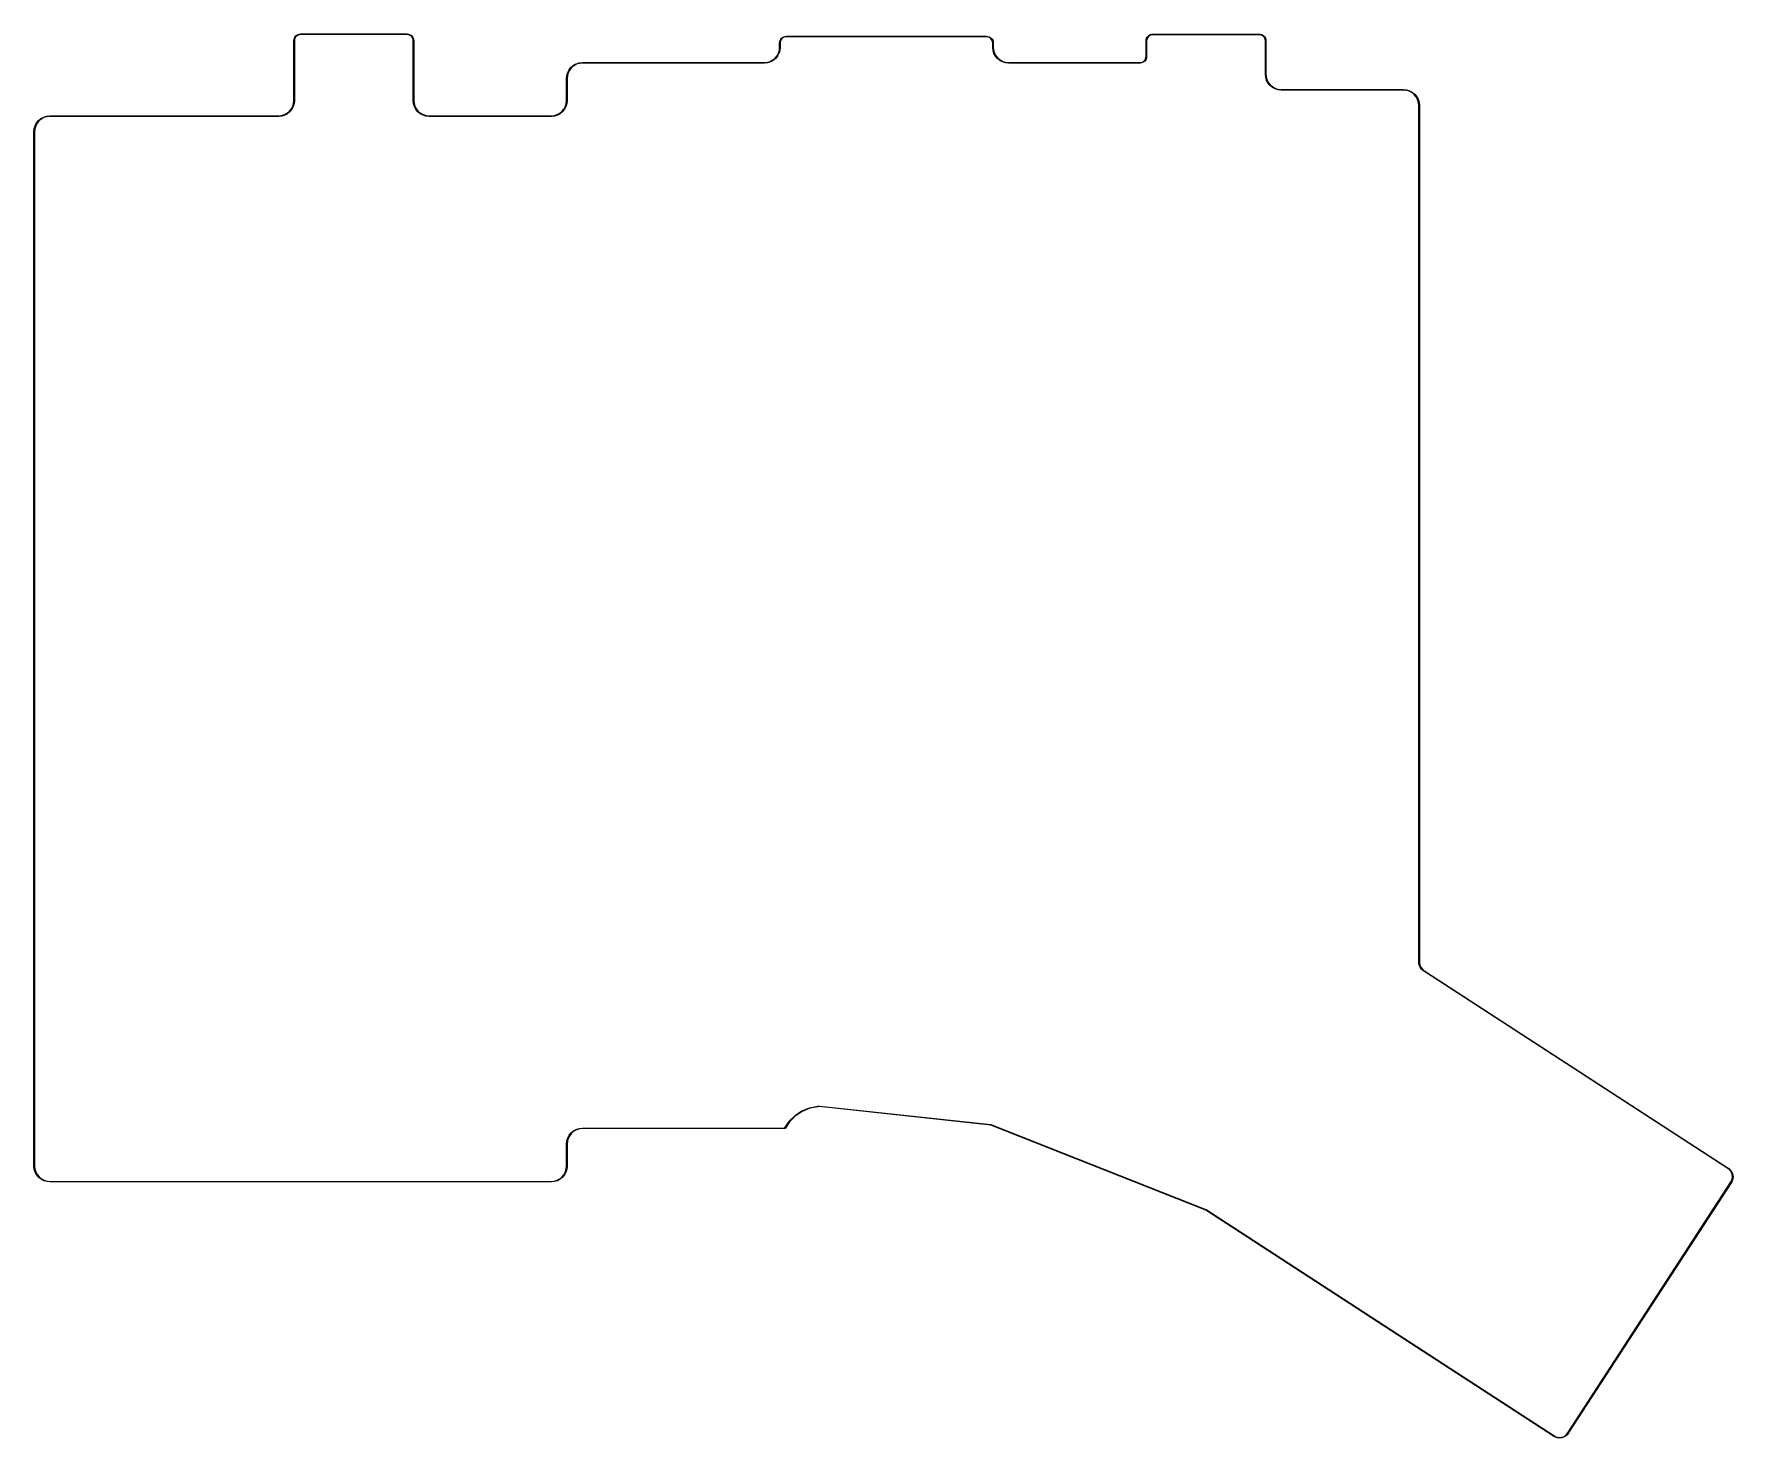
# Model space of a CAD drawing. Extents: x 59 to 211, y -184 to -59.
import ezdxf

# ---------------------------------------------------------------- set-up
doc = ezdxf.new("R2010")
doc.units = 0
doc.layers.add('BLACK', color=7, linetype='CONTINUOUS')

msp = doc.modelspace()

# ---------------------------------------------------------------- linework, layer by layer
at = {"layer": 'BLACK', "linetype": 'CONTINUOUS'}
for p, q in [((82.6005, -59.3051), (82.6327, -59.1983)), ((82.6327, -59.1983), (82.6328, -59.198)), ((82.6328, -59.198), (82.6337, -59.1959)), ((82.6337, -59.1959), (82.6345, -59.1938)), ((82.6345, -59.1938), (82.6869, -59.0953)), ((82.6798, -59.2151), (82.649, -59.3172)), ((82.7299, -59.1209), (82.6798, -59.2151)), ((82.6869, -59.0953), (82.6871, -59.095)), ((82.6871, -59.095), (82.6884, -59.0931)), ((82.6884, -59.0931), (82.6896, -59.0912)), ((82.6896, -59.0912), (82.7601, -59.0048)), ((82.7973, -59.0383), (82.7299, -59.1209)), ((82.7601, -59.0048), (82.7603, -59.0045)), ((82.7601, -59.0048), (82.7601, -59.0048)), ((82.7601, -59.0048), (82.7601, -59.0048)), ((82.7603, -59.0045), (82.7619, -59.003)), ((82.7619, -59.003), (82.7635, -59.0013)), ((82.7635, -59.0013), (82.8495, -58.9302)), ((82.8795, -58.9703), (82.7973, -59.0383)), ((82.8495, -58.9302), (82.8498, -58.93)), ((82.8495, -58.9302), (82.8495, -58.9302)), ((82.8495, -58.9302), (82.8495, -58.9302)), ((82.8498, -58.93), (82.8517, -58.9288)), ((82.8517, -58.9288), (82.8535, -58.9275)), ((82.8535, -58.9275), (82.9516, -58.8745)), ((82.9733, -58.9196), (82.8795, -58.9703)), ((82.9516, -58.8745), (82.952, -58.8743)), ((82.9516, -58.8745), (82.9516, -58.8745)), ((82.9516, -58.8745), (82.9516, -58.8745)), ((82.952, -58.8743), (82.9541, -58.8734)), ((82.9541, -58.8734), (82.9561, -58.8726)), ((82.9561, -58.8726), (83.0627, -58.8396)), ((83.0751, -58.8881), (82.9733, -58.9196)), ((83.0627, -58.8396), (83.063, -58.8395)), ((83.063, -58.8395), (83.0653, -58.8391)), ((83.0653, -58.8391), (83.0675, -58.8386)), ((83.0675, -58.8386), (83.1784, -58.827)), ((83.1824, -58.8768), (83.0751, -58.8881)), ((83.1784, -58.827), (83.1787, -58.8269)), ((83.1787, -58.8269), (83.1798, -58.8269)), ((83.1798, -58.8269), (83.1809, -58.8268)), ((83.1809, -58.8268), (83.1837, -58.8268)), ((83.1851, -58.8768), (83.1824, -58.8768)), ((83.1837, -58.8268), (83.1838, -58.8268)), ((83.1838, -58.8268), (92.7112, -58.8268)), ((92.7088, -58.8768), (83.1851, -58.8768)), ((92.8161, -58.8873), (92.7088, -58.8768)), ((92.7112, -58.8268), (92.7124, -58.8269)), ((92.7124, -58.8269), (92.7124, -58.8269)), ((92.7124, -58.8269), (92.8234, -58.8378)), ((92.9182, -58.9181), (92.8161, -58.8873)), ((92.8234, -58.8378), (92.8238, -58.8378)), ((92.8238, -58.8378), (92.826, -58.8383)), ((92.826, -58.8383), (92.8282, -58.8388)), ((92.8282, -58.8388), (92.935, -58.871)), ((93.0124, -58.9682), (92.9182, -58.9181)), ((92.935, -58.871), (92.9353, -58.8711)), ((92.9353, -58.8711), (92.9374, -58.872)), ((92.9374, -58.872), (92.9395, -58.8728)), ((92.9395, -58.8728), (93.038, -58.9252)), ((93.095, -59.0356), (93.0124, -58.9682)), ((93.038, -58.9252), (93.0383, -58.9254)), ((93.0383, -58.9254), (93.0402, -58.9267)), ((93.0402, -58.9267), (93.0421, -58.9279)), ((93.0421, -58.9279), (93.1285, -58.9984)), ((93.163, -59.1178), (93.095, -59.0356)), ((93.1285, -58.9984), (93.1285, -58.9984)), ((93.1285, -58.9984), (93.1285, -58.9984)), ((93.1285, -58.9984), (93.1288, -58.9986)), ((93.1288, -58.9986), (93.1303, -59.0002)), ((93.1303, -59.0002), (93.132, -59.0018)), ((93.132, -59.0018), (93.2031, -59.0878)), ((93.2137, -59.2116), (93.163, -59.1178)), ((93.2031, -59.0878), (93.2031, -59.0878)), ((93.2031, -59.0878), (93.2031, -59.0878)), ((93.2031, -59.0878), (93.2033, -59.0881)), ((93.2033, -59.0881), (93.2045, -59.09)), ((93.2045, -59.09), (93.2058, -59.0918)), ((93.2058, -59.0918), (93.2588, -59.1899)), ((93.2452, -59.3134), (93.2137, -59.2116)), ((93.2588, -59.1899), (93.2588, -59.1899)), ((93.2588, -59.1899), (93.2588, -59.1899)), ((93.2588, -59.1899), (93.259, -59.1903)), ((93.259, -59.1903), (93.2599, -59.1924)), ((93.2599, -59.1924), (93.2607, -59.1944)), ((93.2607, -59.1944), (93.2937, -59.301)), ((126.124, -59.2944), (126.194, -59.208)), ((126.231, -59.2415), (126.164, -59.3241)), ((126.194, -59.2077), (126.196, -59.2062)), ((126.194, -59.208), (126.194, -59.2077)), ((126.194, -59.208), (126.194, -59.208)), ((126.194, -59.208), (126.194, -59.208)), ((126.196, -59.2062), (126.198, -59.2045)), ((126.198, -59.2045), (126.283, -59.1334)), ((126.313, -59.1735), (126.231, -59.2415)), ((126.283, -59.1334), (126.284, -59.1332)), ((126.283, -59.1334), (126.283, -59.1334)), ((126.283, -59.1334), (126.283, -59.1334)), ((126.284, -59.1332), (126.286, -59.132)), ((126.286, -59.132), (126.288, -59.1307)), ((126.288, -59.1307), (126.386, -59.0777)), ((126.407, -59.1228), (126.313, -59.1735)), ((126.386, -59.0775), (126.388, -59.0766)), ((126.386, -59.0777), (126.386, -59.0775)), ((126.386, -59.0777), (126.386, -59.0777)), ((126.386, -59.0777), (126.386, -59.0777)), ((126.388, -59.0766), (126.39, -59.0758)), ((126.39, -59.0758), (126.497, -59.0428)), ((126.509, -59.0913), (126.407, -59.1228)), ((126.497, -59.0427), (126.499, -59.0423)), ((126.497, -59.0428), (126.497, -59.0427)), ((126.499, -59.0423), (126.501, -59.0418)), ((126.501, -59.0418), (126.612, -59.0302)), ((126.616, -59.08), (126.509, -59.0913)), ((126.612, -59.0302), (126.613, -59.0301)), ((126.613, -59.0301), (126.614, -59.0301)), ((126.614, -59.0301), (126.615, -59.03)), ((126.615, -59.03), (126.618, -59.03)), ((126.619, -59.08), (126.616, -59.08)), ((126.618, -59.03), (126.618, -59.03)), ((126.618, -59.03), (144.527, -59.03)), ((144.525, -59.08), (126.619, -59.08)), ((144.632, -59.0905), (144.525, -59.08)), ((144.527, -59.03), (144.528, -59.0301)), ((144.528, -59.0301), (144.528, -59.0301)), ((144.528, -59.0301), (144.639, -59.041)), ((144.734, -59.1213), (144.632, -59.0905)), ((144.639, -59.041), (144.64, -59.041)), ((144.64, -59.041), (144.642, -59.0415)), ((144.642, -59.0415), (144.644, -59.042)), ((144.644, -59.042), (144.751, -59.0742)), ((144.828, -59.1714), (144.734, -59.1213)), ((144.751, -59.0742), (144.751, -59.0743)), ((144.751, -59.0743), (144.753, -59.0752)), ((144.753, -59.0752), (144.756, -59.076)), ((144.756, -59.076), (144.854, -59.1284)), ((144.911, -59.2388), (144.828, -59.1714)), ((144.854, -59.1284), (144.854, -59.1286)), ((144.854, -59.1286), (144.856, -59.1299)), ((144.856, -59.1299), (144.858, -59.1311)), ((144.858, -59.1311), (144.944, -59.2016)), ((144.979, -59.321), (144.911, -59.2388)), ((144.944, -59.2016), (144.944, -59.2016)), ((144.944, -59.2016), (144.945, -59.2016)), ((144.945, -59.2016), (144.945, -59.2018)), ((144.945, -59.2018), (144.946, -59.2034)), ((144.946, -59.2034), (144.948, -59.205)), ((144.948, -59.205), (145.019, -59.291)), ((158.8, -59.3178), (158.833, -59.211)), ((158.833, -59.2107), (158.834, -59.2085)), ((158.833, -59.211), (158.833, -59.2107)), ((158.834, -59.2085), (158.835, -59.2065)), ((158.835, -59.2065), (158.887, -59.108)), ((158.88, -59.2278), (158.849, -59.3299)), ((158.93, -59.1336), (158.88, -59.2278)), ((158.887, -59.1077), (158.888, -59.1058)), ((158.887, -59.108), (158.887, -59.1077)), ((158.888, -59.1058), (158.89, -59.1039)), ((158.89, -59.1039), (158.96, -59.0175)), ((158.997, -59.051), (158.93, -59.1336)), ((158.96, -59.0172), (158.962, -59.0157)), ((158.96, -59.0175), (158.96, -59.0172)), ((158.96, -59.0175), (158.96, -59.0175)), ((158.96, -59.0175), (158.96, -59.0175)), ((158.962, -59.0157), (158.964, -59.014)), ((158.964, -59.014), (159.049, -58.9429)), ((159.079, -58.983), (158.997, -59.051)), ((159.049, -58.9429), (159.05, -58.9427)), ((159.049, -58.9429), (159.049, -58.9429)), ((159.049, -58.9429), (159.049, -58.9429)), ((159.05, -58.9427), (159.052, -58.9415)), ((159.052, -58.9415), (159.054, -58.9402)), ((159.054, -58.9402), (159.152, -58.8872)), ((159.173, -58.9323), (159.079, -58.983)), ((159.152, -58.887), (159.154, -58.8861)), ((159.152, -58.8872), (159.152, -58.887)), ((159.152, -58.8872), (159.152, -58.8872)), ((159.152, -58.8872), (159.152, -58.8872)), ((159.154, -58.8861), (159.156, -58.8853)), ((159.156, -58.8853), (159.263, -58.8523)), ((159.275, -58.9008), (159.173, -58.9323)), ((159.263, -58.8522), (159.265, -58.8518)), ((159.263, -58.8523), (159.263, -58.8522)), ((159.265, -58.8518), (159.267, -58.8513)), ((159.267, -58.8513), (159.378, -58.8397)), ((159.382, -58.8895), (159.275, -58.9008)), ((159.378, -58.8397), (159.379, -58.8396)), ((159.379, -58.8396), (159.38, -58.8396)), ((159.38, -58.8396), (159.381, -58.8395)), ((159.381, -58.8395), (159.384, -58.8395)), ((159.385, -58.8895), (159.382, -58.8895)), ((159.384, -58.8395), (159.384, -58.8395)), ((159.384, -58.8395), (168.911, -58.8395)), ((168.909, -58.8895), (159.385, -58.8895)), ((169.016, -58.9), (168.909, -58.8895)), ((168.911, -58.8395), (168.912, -58.8396)), ((168.912, -58.8396), (168.912, -58.8396)), ((168.912, -58.8396), (169.023, -58.8505)), ((169.118, -58.9308), (169.016, -58.9)), ((169.023, -58.8505), (169.024, -58.8505)), ((169.024, -58.8505), (169.026, -58.851)), ((169.026, -58.851), (169.028, -58.8515)), ((169.028, -58.8515), (169.135, -58.8837)), ((169.212, -58.9809), (169.118, -58.9308)), ((169.135, -58.8837), (169.135, -58.8838)), ((169.135, -58.8838), (169.137, -58.8847)), ((169.137, -58.8847), (169.14, -58.8855)), ((169.14, -58.8855), (169.238, -58.9379)), ((169.295, -59.0483), (169.212, -58.9809)), ((169.238, -58.9379), (169.238, -58.9381)), ((169.238, -58.9381), (169.24, -58.9394)), ((169.24, -58.9394), (169.242, -58.9406)), ((169.242, -58.9406), (169.328, -59.0111)), ((169.363, -59.1305), (169.295, -59.0483)), ((169.328, -59.0111), (169.328, -59.0111)), ((169.328, -59.0111), (169.329, -59.0111)), ((169.329, -59.0111), (169.329, -59.0113)), ((169.329, -59.0113), (169.33, -59.0129)), ((169.33, -59.0129), (169.332, -59.0145)), ((169.332, -59.0145), (169.403, -59.1005)), ((169.414, -59.2243), (169.363, -59.1305)), ((169.403, -59.1005), (169.403, -59.1005)), ((169.403, -59.1005), (169.403, -59.1005)), ((169.403, -59.1005), (169.403, -59.1008)), ((169.403, -59.1008), (169.405, -59.1027)), ((169.405, -59.1027), (169.406, -59.1045)), ((169.406, -59.1045), (169.459, -59.2026)), ((169.445, -59.3261), (169.414, -59.2243)), ((169.459, -59.2026), (169.459, -59.2026)), ((169.459, -59.2026), (169.459, -59.2026)), ((169.459, -59.2026), (169.459, -59.203)), ((169.459, -59.203), (169.46, -59.2051)), ((169.46, -59.2051), (169.461, -59.2071)), ((169.461, -59.2071), (169.494, -59.3137)), ((82.5885, -59.4221), (82.5886, -59.4209)), ((82.5885, -64.7688), (82.5885, -59.4221)), ((82.5886, -59.4209), (82.5995, -59.3099)), ((82.5886, -59.4209), (82.5886, -59.4209)), ((82.5995, -59.3095), (82.6, -59.3073)), ((82.5995, -59.3099), (82.5995, -59.3095)), ((82.6, -59.3073), (82.6005, -59.3051)), ((82.649, -59.3172), (82.6385, -59.4245)), ((82.6385, -59.4245), (82.6385, -64.7712)), ((93.2565, -59.4207), (93.2452, -59.3134)), ((93.2565, -59.4234), (93.2565, -59.4207)), ((93.2565, -64.7712), (93.2565, -59.4234)), ((93.2565, -59.4234), (93.2565, -59.4234)), ((93.2937, -59.301), (93.2938, -59.3013)), ((93.2938, -59.3013), (93.2942, -59.3036)), ((93.2942, -59.3036), (93.2947, -59.3058)), ((93.2947, -59.3058), (93.3063, -59.4167)), ((93.3063, -59.4167), (93.3064, -59.417)), ((93.3064, -59.417), (93.3064, -59.4181)), ((93.3064, -59.4181), (93.3065, -59.4192)), ((93.3065, -59.4192), (93.3065, -59.422)), ((93.3065, -59.422), (93.3065, -59.4221)), ((93.3065, -59.4221), (93.3065, -64.7699)), ((125.624, -60.9742), (125.793, -60.7667)), ((125.793, -60.7667), (125.919, -60.5303)), ((125.964, -60.5516), (125.836, -60.7923)), ((125.919, -60.5303), (125.996, -60.274)), ((125.965, -60.5495), (125.964, -60.5516)), ((125.966, -60.5474), (125.965, -60.5495)), ((126.045, -60.2861), (125.966, -60.5471)), ((125.966, -60.5471), (125.966, -60.5474)), ((125.996, -60.274), (126.022, -60.0063)), ((126.022, -60.0063), (126.023, -59.6253)), ((126.023, -59.6241), (126.034, -59.5131)), ((126.023, -59.6253), (126.023, -59.6241)), ((126.023, -59.6241), (126.023, -59.6241)), ((126.034, -59.5083), (126.067, -59.4015)), ((126.034, -59.5105), (126.034, -59.5083)), ((126.034, -59.5127), (126.034, -59.5105)), ((126.034, -59.5131), (126.034, -59.5127)), ((126.046, -60.2816), (126.045, -60.2839)), ((126.045, -60.2839), (126.045, -60.2861)), ((126.072, -60.0099), (126.046, -60.2813)), ((126.046, -60.2813), (126.046, -60.2816)), ((126.067, -59.4012), (126.068, -59.399)), ((126.067, -59.4015), (126.067, -59.4012)), ((126.068, -59.399), (126.069, -59.397)), ((126.069, -59.397), (126.121, -59.2985)), ((126.083, -59.5204), (126.072, -59.6277)), ((126.072, -59.6277), (126.072, -60.0087)), ((126.072, -60.0087), (126.072, -60.0099)), ((126.072, -60.0099), (126.072, -60.0099)), ((126.114, -59.4183), (126.083, -59.5204)), ((126.164, -59.3241), (126.114, -59.4183)), ((126.121, -59.2982), (126.122, -59.2963)), ((126.121, -59.2985), (126.121, -59.2982)), ((126.122, -59.2963), (126.124, -59.2944)), ((145.03, -59.4148), (144.979, -59.321)), ((145.019, -59.291), (145.019, -59.291)), ((145.019, -59.291), (145.019, -59.291)), ((145.019, -59.291), (145.019, -59.2913)), ((145.019, -59.2913), (145.021, -59.2932)), ((145.021, -59.2932), (145.022, -59.295)), ((145.022, -59.295), (145.075, -59.3931)), ((145.061, -59.5166), (145.03, -59.4148)), ((145.072, -59.6239), (145.061, -59.5166)), ((145.072, -59.6266), (145.072, -59.6239)), ((145.073, -60.0072), (145.072, -59.6266)), ((145.072, -60.0076), (145.073, -60.0072)), ((145.073, -60.0079), (145.072, -60.0076)), ((145.073, -60.0087), (145.073, -60.0079)), ((145.073, -60.0173), (145.073, -60.0087)), ((145.073, -60.0087), (145.073, -60.0087)), ((145.073, -60.0184), (145.073, -60.0173)), ((145.073, -60.0195), (145.073, -60.0184)), ((145.073, -60.0199), (145.073, -60.0195)), ((145.101, -60.291), (145.073, -60.0199)), ((145.075, -59.3931), (145.075, -59.3931)), ((145.075, -59.3931), (145.075, -59.3931)), ((145.075, -59.3931), (145.075, -59.3935)), ((145.075, -59.3935), (145.076, -59.3956)), ((145.076, -59.3956), (145.077, -59.3976)), ((145.077, -59.3976), (145.11, -59.5042)), ((145.102, -60.2932), (145.101, -60.291)), ((145.102, -60.2955), (145.102, -60.2932)), ((145.102, -60.2958), (145.102, -60.2955)), ((145.183, -60.5563), (145.102, -60.2958)), ((145.11, -59.5042), (145.11, -59.5045)), ((145.11, -59.5045), (145.11, -59.5068)), ((145.11, -59.5068), (145.111, -59.509)), ((145.111, -59.509), (145.122, -59.6199)), ((145.122, -59.6199), (145.122, -59.6202)), ((145.122, -59.6202), (145.122, -59.6213)), ((145.122, -59.6213), (145.122, -59.6224)), ((145.122, -59.6224), (145.122, -59.6252)), ((145.122, -59.6252), (145.123, -59.6253)), ((145.123, -59.6253), (145.123, -60.0074)), ((145.123, -60.0074), (145.123, -60.0159)), ((145.123, -60.0159), (145.151, -60.2834)), ((145.151, -60.2834), (145.23, -60.5391)), ((145.184, -60.5583), (145.183, -60.5563)), ((145.185, -60.5604), (145.184, -60.5583)), ((145.185, -60.5607), (145.185, -60.5604)), ((145.314, -60.8006), (145.185, -60.5607)), ((145.23, -60.5391), (145.357, -60.7746)), ((158.788, -59.4348), (158.789, -59.4336)), ((158.789, -60.8318), (158.788, -59.4348)), ((158.789, -59.4336), (158.8, -59.3226)), ((158.789, -59.4336), (158.789, -59.4336)), ((158.8, -59.32), (158.8, -59.3178)), ((158.8, -59.3222), (158.8, -59.32)), ((158.8, -59.3226), (158.8, -59.3222)), ((158.849, -59.3299), (158.838, -59.4372)), ((158.838, -59.4372), (158.838, -60.8342)), ((169.456, -59.4334), (169.445, -59.3261)), ((169.457, -59.4361), (169.456, -59.4334)), ((169.457, -62.4217), (169.457, -59.4361)), ((169.457, -59.4361), (169.457, -59.4361)), ((169.494, -59.3137), (169.494, -59.314)), ((169.494, -59.314), (169.494, -59.3163)), ((169.494, -59.3163), (169.495, -59.3185)), ((169.495, -59.3185), (169.506, -59.4294)), ((169.506, -59.4294), (169.506, -59.4297)), ((169.506, -59.4297), (169.506, -59.4308)), ((169.506, -59.4308), (169.506, -59.4319)), ((169.506, -59.4319), (169.506, -59.4347)), ((169.506, -59.4347), (169.506, -59.4348)), ((169.506, -59.4348), (169.506, -62.4204)), ((107, -62.5229), (107.079, -62.2619)), ((107.126, -62.2787), (107.049, -62.535)), ((107.079, -62.2616), (107.08, -62.2595)), ((107.079, -62.2619), (107.079, -62.2616)), ((107.08, -62.2595), (107.081, -62.2574)), ((107.081, -62.2574), (107.209, -62.0167)), ((107.252, -62.0423), (107.126, -62.2787)), ((107.209, -62.0164), (107.21, -62.0145)), ((107.209, -62.0167), (107.209, -62.0164)), ((107.21, -62.0145), (107.212, -62.0126)), ((107.212, -62.0126), (107.384, -61.8013)), ((107.421, -61.8348), (107.252, -62.0423)), ((107.384, -61.8011), (107.386, -61.7995)), ((107.384, -61.8013), (107.384, -61.8011)), ((107.384, -61.8013), (107.384, -61.8013)), ((107.384, -61.8013), (107.384, -61.8013)), ((107.386, -61.7995), (107.387, -61.7979)), ((107.387, -61.7979), (107.597, -61.6241)), ((107.627, -61.6642), (107.421, -61.8348)), ((107.597, -61.6241), (107.598, -61.6239)), ((107.598, -61.6239), (107.6, -61.6226)), ((107.6, -61.6226), (107.601, -61.6213)), ((107.601, -61.6213), (107.841, -61.4917)), ((107.863, -61.5368), (107.627, -61.6642)), ((107.841, -61.4917), (107.842, -61.4915)), ((107.841, -61.4917), (107.841, -61.4917)), ((107.841, -61.4917), (107.841, -61.4917)), ((107.842, -61.4915), (107.844, -61.4906)), ((107.844, -61.4906), (107.846, -61.4898)), ((107.846, -61.4898), (108.106, -61.4092)), ((108.119, -61.4576), (107.863, -61.5368)), ((108.106, -61.4092), (108.107, -61.4091)), ((108.107, -61.4091), (108.109, -61.4086)), ((108.109, -61.4086), (108.111, -61.4082)), ((108.111, -61.4082), (108.382, -61.3797)), ((108.386, -61.4295), (108.119, -61.4576)), ((108.382, -61.3797), (108.382, -61.3796)), ((108.382, -61.3796), (108.384, -61.3796)), ((108.384, -61.3796), (108.385, -61.3795)), ((108.385, -61.3795), (108.393, -61.3795)), ((108.395, -61.4295), (108.386, -61.4295)), ((108.393, -61.3795), (108.393, -61.3795)), ((108.393, -61.3795), (124.65, -61.3795)), ((124.652, -61.4295), (108.395, -61.4295)), ((124.65, -61.3795), (124.659, -61.3795)), ((124.66, -61.4295), (124.652, -61.4295)), ((124.652, -61.4295), (124.652, -61.4295)), ((124.659, -61.3795), (124.926, -61.3514)), ((124.661, -61.4294), (124.66, -61.4295)), ((124.663, -61.4294), (124.661, -61.4294)), ((124.934, -61.4008), (124.663, -61.4293)), ((124.663, -61.4293), (124.663, -61.4294)), ((124.926, -61.3514), (125.182, -61.2722)), ((124.936, -61.4004), (124.934, -61.4008)), ((124.938, -61.3999), (124.936, -61.4004)), ((124.939, -61.3998), (124.938, -61.3999)), ((125.199, -61.3192), (124.939, -61.3998)), ((125.182, -61.2722), (125.418, -61.1448)), ((125.201, -61.3184), (125.199, -61.3192)), ((125.203, -61.3175), (125.201, -61.3184)), ((125.204, -61.3173), (125.203, -61.3175)), ((125.444, -61.1877), (125.204, -61.3173)), ((125.418, -61.1448), (125.624, -60.9742)), ((125.445, -61.1864), (125.444, -61.1877)), ((125.447, -61.1851), (125.445, -61.1864)), ((125.448, -61.1849), (125.447, -61.1851)), ((125.658, -61.0111), (125.448, -61.1849)), ((125.659, -61.0096), (125.658, -61.0111)), ((125.661, -61.0079), (125.659, -61.0096)), ((125.833, -60.7964), (125.661, -61.0077)), ((125.661, -61.0077), (125.661, -61.0079)), ((125.835, -60.7945), (125.833, -60.7964)), ((125.836, -60.7926), (125.835, -60.7945)), ((125.836, -60.7923), (125.836, -60.7926)), ((145.316, -60.8025), (145.314, -60.8006)), ((145.317, -60.8044), (145.316, -60.8025)), ((145.317, -60.8046), (145.317, -60.8044)), ((145.491, -61.0147), (145.317, -60.8046)), ((145.357, -60.7746), (145.528, -60.9809)), ((145.492, -61.0163), (145.491, -61.0147)), ((145.494, -61.0179), (145.492, -61.0163)), ((145.494, -61.0181), (145.494, -61.0179)), ((145.706, -61.1905), (145.494, -61.0181)), ((145.528, -60.9809), (145.735, -61.1502)), ((145.708, -61.1917), (145.706, -61.1905)), ((145.709, -61.193), (145.708, -61.1917)), ((145.71, -61.1932), (145.709, -61.193)), ((145.95, -61.3212), (145.71, -61.1932)), ((145.735, -61.1502), (145.972, -61.2759)), ((145.953, -61.322), (145.95, -61.3212)), ((145.955, -61.3229), (145.953, -61.322)), ((145.955, -61.323), (145.955, -61.3229)), ((146.216, -61.4018), (145.955, -61.323)), ((145.972, -61.2759), (146.228, -61.3533)), ((146.218, -61.4023), (146.216, -61.4018)), ((146.22, -61.4027), (146.218, -61.4023)), ((146.221, -61.4028), (146.22, -61.4027)), ((146.492, -61.4294), (146.221, -61.4028)), ((146.228, -61.3533), (146.496, -61.3795)), ((146.493, -61.4295), (146.492, -61.4294)), ((146.492, -61.4294), (146.492, -61.4294)), ((158.243, -61.4295), (146.493, -61.4295)), ((146.496, -61.3795), (158.242, -61.3795)), ((158.242, -61.3795), (158.245, -61.3795)), ((158.246, -61.4295), (158.243, -61.4295)), ((158.243, -61.4295), (158.243, -61.4295)), ((158.245, -61.3795), (158.352, -61.3682)), ((158.247, -61.4294), (158.246, -61.4295)), ((158.248, -61.4294), (158.247, -61.4294)), ((158.249, -61.4293), (158.248, -61.4294)), ((158.36, -61.4177), (158.249, -61.4293)), ((158.352, -61.3682), (158.454, -61.3367)), ((158.362, -61.4172), (158.36, -61.4177)), ((158.364, -61.4168), (158.362, -61.4172)), ((158.471, -61.3837), (158.364, -61.4167)), ((158.364, -61.4167), (158.364, -61.4168)), ((158.454, -61.3367), (158.548, -61.286)), ((158.473, -61.3828), (158.471, -61.3837)), ((158.475, -61.382), (158.473, -61.3828)), ((158.573, -61.3288), (158.475, -61.3818)), ((158.475, -61.3818), (158.475, -61.382)), ((158.548, -61.286), (158.63, -61.218)), ((158.575, -61.3275), (158.573, -61.3288)), ((158.577, -61.3263), (158.575, -61.3275)), ((158.578, -61.3261), (158.577, -61.3263)), ((158.663, -61.255), (158.578, -61.3261)), ((158.63, -61.218), (158.697, -61.1354)), ((158.665, -61.2534), (158.663, -61.255)), ((158.667, -61.2518), (158.665, -61.2534)), ((158.737, -61.1651), (158.667, -61.2515)), ((158.667, -61.2515), (158.667, -61.2518)), ((158.697, -61.1354), (158.747, -61.0412)), ((158.739, -61.1632), (158.737, -61.1651)), ((158.74, -61.1613), (158.739, -61.1632)), ((158.792, -61.0625), (158.74, -61.161)), ((158.74, -61.161), (158.74, -61.1613)), ((158.747, -61.0412), (158.778, -60.9391)), ((158.778, -60.9391), (158.789, -60.8318)), ((158.793, -61.0604), (158.792, -61.0625)), ((158.794, -61.0583), (158.793, -61.0604)), ((158.827, -60.9512), (158.794, -61.058)), ((158.794, -61.058), (158.794, -61.0583)), ((158.838, -60.8354), (158.827, -60.9464)), ((158.827, -60.9464), (158.827, -60.9468)), ((158.827, -60.9468), (158.827, -60.949)), ((158.827, -60.949), (158.827, -60.9512)), ((158.838, -60.8342), (158.838, -60.8354)), ((158.838, -60.8354), (158.838, -60.8354)), ((106.972, -64.7688), (106.973, -62.8003)), ((106.973, -62.7991), (106.999, -62.5277)), ((106.973, -62.8003), (106.973, -62.7991)), ((106.973, -62.7991), (106.973, -62.7991)), ((106.999, -62.5274), (107, -62.5251)), ((106.999, -62.5277), (106.999, -62.5274)), ((107, -62.5251), (107, -62.5229)), ((107.049, -62.535), (107.022, -62.8027)), ((107.022, -62.8027), (107.022, -64.7712)), ((169.457, -62.4218), (169.457, -62.4217)), ((169.457, -62.4303), (169.457, -62.4218)), ((169.457, -62.4314), (169.457, -62.4303)), ((169.457, -62.4325), (169.457, -62.4314)), ((169.457, -62.4329), (169.457, -62.4325)), ((169.485, -62.704), (169.457, -62.4329)), ((169.486, -62.7062), (169.485, -62.704)), ((169.486, -62.7085), (169.486, -62.7062)), ((169.486, -62.7088), (169.486, -62.7085)), ((169.567, -62.9693), (169.486, -62.7088)), ((169.506, -62.4204), (169.507, -62.4289)), ((169.507, -62.4289), (169.535, -62.6964)), ((169.535, -62.6964), (169.614, -62.9521)), ((169.568, -62.9713), (169.567, -62.9693)), ((169.569, -62.9734), (169.568, -62.9713)), ((169.569, -62.9737), (169.569, -62.9734)), ((169.698, -63.2136), (169.569, -62.9737)), ((169.614, -62.9521), (169.741, -63.1876)), ((169.7, -63.2155), (169.698, -63.2136)), ((169.701, -63.2174), (169.7, -63.2155)), ((169.701, -63.2176), (169.701, -63.2174)), ((169.875, -63.4277), (169.701, -63.2176)), ((169.741, -63.1876), (169.912, -63.3939)), ((169.876, -63.4293), (169.875, -63.4277)), ((169.878, -63.4309), (169.876, -63.4293)), ((169.878, -63.4311), (169.878, -63.4309)), ((170.09, -63.6035), (169.878, -63.4311)), ((169.912, -63.3939), (170.119, -63.5632)), ((170.092, -63.6047), (170.09, -63.6035)), ((170.093, -63.606), (170.092, -63.6047)), ((170.094, -63.6062), (170.093, -63.606)), ((170.334, -63.7342), (170.094, -63.6062)), ((170.119, -63.5632), (170.356, -63.6889)), ((170.337, -63.735), (170.334, -63.7342)), ((170.339, -63.7359), (170.337, -63.735)), ((170.339, -63.736), (170.339, -63.7359)), ((170.6, -63.8148), (170.339, -63.736)), ((170.356, -63.6889), (170.612, -63.7663)), ((170.612, -63.7663), (170.88, -63.7925)), ((170.88, -63.7925), (181.802, -63.7925)), ((181.802, -63.7925), (181.803, -63.7926)), ((181.803, -63.7926), (181.803, -63.7926)), ((181.803, -63.7926), (182.074, -63.8192)), ((82.3592, -65.5292), (82.4849, -65.2928)), ((82.5302, -65.3141), (82.4022, -65.5548)), ((82.4849, -65.2928), (82.5623, -65.0365)), ((82.531, -65.312), (82.5302, -65.3141)), ((82.5319, -65.3099), (82.531, -65.312)), ((82.532, -65.3096), (82.5319, -65.3099)), ((82.6108, -65.0486), (82.532, -65.3096)), ((82.5623, -65.0365), (82.5885, -64.7688)), ((82.6113, -65.0464), (82.6108, -65.0486)), ((82.6117, -65.0441), (82.6113, -65.0464)), ((82.6118, -65.0438), (82.6117, -65.0441)), ((82.6384, -64.7724), (82.6118, -65.0438)), ((82.6385, -64.7712), (82.6384, -64.7724)), ((82.6384, -64.7724), (82.6384, -64.7724)), ((93.2565, -64.7713), (93.2565, -64.7712)), ((93.2565, -64.7798), (93.2565, -64.7713)), ((93.2566, -64.7809), (93.2565, -64.7798)), ((93.2566, -64.782), (93.2566, -64.7809)), ((93.2567, -64.7824), (93.2566, -64.782)), ((93.2852, -65.0535), (93.2567, -64.7824)), ((93.2856, -65.0557), (93.2852, -65.0535)), ((93.286, -65.058), (93.2856, -65.0557)), ((93.2862, -65.0583), (93.286, -65.058)), ((93.3668, -65.3188), (93.2862, -65.0583)), ((93.3065, -64.7699), (93.3065, -64.7784)), ((93.3065, -64.7784), (93.3346, -65.0459)), ((93.3346, -65.0459), (93.4138, -65.3016)), ((93.3676, -65.3208), (93.3668, -65.3188)), ((93.3685, -65.3229), (93.3676, -65.3208)), ((93.3687, -65.3233), (93.3685, -65.3229)), ((93.4983, -65.5631), (93.3687, -65.3233)), ((93.4138, -65.3016), (93.5412, -65.5371)), ((106.743, -65.5292), (106.869, -65.2928)), ((106.914, -65.3141), (106.786, -65.5548)), ((106.869, -65.2928), (106.946, -65.0365)), ((106.915, -65.312), (106.914, -65.3141)), ((106.916, -65.3099), (106.915, -65.312)), ((106.995, -65.0486), (106.916, -65.3096)), ((106.916, -65.3096), (106.916, -65.3099)), ((106.946, -65.0365), (106.972, -64.7688)), ((106.996, -65.0441), (106.995, -65.0464)), ((106.995, -65.0464), (106.995, -65.0486)), ((107.022, -64.7724), (106.996, -65.0438)), ((106.996, -65.0438), (106.996, -65.0441)), ((107.022, -64.7712), (107.022, -64.7724)), ((107.022, -64.7724), (107.022, -64.7724)), ((170.602, -63.8153), (170.6, -63.8148)), ((170.604, -63.8157), (170.602, -63.8153)), ((170.605, -63.8158), (170.604, -63.8157)), ((170.876, -63.8424), (170.605, -63.8158)), ((170.877, -63.8425), (170.876, -63.8424)), ((170.876, -63.8424), (170.876, -63.8424)), ((181.799, -63.8425), (170.877, -63.8425)), ((182.067, -63.8687), (181.799, -63.8425)), ((182.323, -63.9461), (182.067, -63.8687)), ((182.074, -63.8192), (182.075, -63.8193)), ((182.075, -63.8193), (182.077, -63.8197)), ((182.077, -63.8197), (182.079, -63.8202)), ((182.079, -63.8202), (182.34, -63.899)), ((182.56, -64.0718), (182.323, -63.9461)), ((182.34, -63.899), (182.34, -63.8991)), ((182.34, -63.8991), (182.343, -63.9)), ((182.343, -63.9), (182.345, -63.9008)), ((182.345, -63.9008), (182.585, -64.0288)), ((182.767, -64.2411), (182.56, -64.0718)), ((182.585, -64.0288), (182.586, -64.029)), ((182.586, -64.029), (182.587, -64.0303)), ((182.587, -64.0303), (182.589, -64.0315)), ((182.589, -64.0315), (182.801, -64.2039)), ((182.938, -64.4474), (182.767, -64.2411)), ((182.801, -64.2039), (182.801, -64.2039)), ((182.801, -64.2039), (182.801, -64.2039)), ((182.801, -64.2039), (182.801, -64.2041)), ((182.801, -64.2041), (182.803, -64.2057)), ((182.803, -64.2057), (182.804, -64.2073)), ((182.804, -64.2073), (182.978, -64.4174)), ((183.065, -64.6829), (182.938, -64.4474)), ((182.978, -64.4174), (182.978, -64.4176)), ((182.978, -64.4176), (182.979, -64.4196)), ((182.979, -64.4196), (182.981, -64.4214)), ((182.981, -64.4214), (183.11, -64.6612)), ((183.144, -64.9386), (183.065, -64.6829)), ((183.11, -64.6612), (183.11, -64.6612)), ((183.11, -64.6612), (183.11, -64.6613)), ((183.11, -64.6613), (183.11, -64.6616)), ((183.11, -64.6616), (183.111, -64.6637)), ((183.111, -64.6637), (183.112, -64.6657)), ((183.112, -64.6657), (183.193, -64.9262)), ((183.172, -65.2061), (183.144, -64.9386)), ((183.172, -65.2146), (183.172, -65.2061)), ((183.173, -141.784), (183.172, -65.2146)), ((183.193, -64.9262), (183.193, -64.9265)), ((183.193, -64.9265), (183.193, -64.9288)), ((183.193, -64.9288), (183.194, -64.931)), ((183.194, -64.931), (183.222, -65.2021)), ((183.222, -65.2021), (183.222, -65.2025)), ((183.222, -65.2025), (183.222, -65.2036)), ((183.222, -65.2036), (183.222, -65.2047)), ((183.222, -65.2047), (183.222, -65.2132)), ((183.222, -65.2132), (183.222, -65.2133)), ((183.222, -65.2133), (183.222, -141.782)), ((59.4558, -67.0199), (59.5838, -66.7792)), ((59.6268, -66.8048), (59.5011, -67.0412)), ((59.5838, -66.7792), (59.584, -66.7789)), ((59.584, -66.7789), (59.5853, -66.777)), ((59.5853, -66.777), (59.5865, -66.7751)), ((59.5865, -66.7751), (59.7589, -66.5638)), ((59.7961, -66.5973), (59.6268, -66.8048)), ((59.7589, -66.5638), (59.7591, -66.5636)), ((59.7589, -66.5638), (59.7589, -66.5638)), ((59.7589, -66.5638), (59.7589, -66.5638)), ((59.7591, -66.5636), (59.7607, -66.562)), ((59.7607, -66.562), (59.7623, -66.5604)), ((59.7623, -66.5604), (59.9724, -66.3866)), ((60.0024, -66.4267), (59.7961, -66.5973)), ((59.9724, -66.3866), (59.9726, -66.3864)), ((59.9726, -66.3864), (59.9746, -66.3851)), ((59.9746, -66.3851), (59.9764, -66.3838)), ((59.9764, -66.3838), (60.2162, -66.2542)), ((60.2379, -66.2993), (60.0024, -66.4267)), ((60.2162, -66.2542), (60.2162, -66.2542)), ((60.2162, -66.2542), (60.2163, -66.2542)), ((60.2163, -66.2542), (60.2166, -66.254)), ((60.2166, -66.254), (60.2187, -66.2531)), ((60.2187, -66.2531), (60.2207, -66.2523)), ((60.2207, -66.2523), (60.4812, -66.1717)), ((60.4936, -66.2201), (60.2379, -66.2993)), ((60.4812, -66.1717), (60.4815, -66.1715)), ((60.4815, -66.1715), (60.4838, -66.1711)), ((60.4838, -66.1711), (60.486, -66.1707)), ((60.486, -66.1707), (60.7571, -66.1422)), ((60.7611, -66.192), (60.4936, -66.2201)), ((60.7571, -66.1422), (60.7575, -66.1421)), ((60.7575, -66.1421), (60.7586, -66.1421)), ((60.7586, -66.1421), (60.7597, -66.142)), ((60.7597, -66.142), (60.7682, -66.142)), ((60.7696, -66.192), (60.7611, -66.192)), ((60.7682, -66.142), (60.7683, -66.142)), ((60.7683, -66.142), (81.2164, -66.142)), ((81.2177, -66.192), (60.7696, -66.192)), ((81.2164, -66.142), (81.2249, -66.142)), ((81.2178, -66.192), (81.2177, -66.192)), ((81.2263, -66.192), (81.2178, -66.192)), ((81.2249, -66.142), (81.4924, -66.1139)), ((81.2274, -66.1919), (81.2263, -66.192)), ((81.2285, -66.1919), (81.2274, -66.1919)), ((81.2289, -66.1918), (81.2285, -66.1919)), ((81.5, -66.1633), (81.2289, -66.1918)), ((81.4924, -66.1139), (81.7481, -66.0347)), ((81.5022, -66.1629), (81.5, -66.1633)), ((81.5045, -66.1624), (81.5022, -66.1629)), ((81.5048, -66.1623), (81.5045, -66.1624)), ((81.7653, -66.0817), (81.5048, -66.1623)), ((81.7481, -66.0347), (81.9836, -65.9073)), ((81.7673, -66.0809), (81.7653, -66.0817)), ((81.7694, -66.08), (81.7673, -66.0809)), ((81.7698, -66.0798), (81.7694, -66.08)), ((82.0096, -65.9502), (81.7698, -66.0798)), ((81.9836, -65.9073), (82.1899, -65.7367)), ((82.0115, -65.9489), (82.0096, -65.9502)), ((82.0134, -65.9476), (82.0115, -65.9489)), ((82.0136, -65.9474), (82.0134, -65.9476)), ((82.2237, -65.7736), (82.0136, -65.9474)), ((82.1899, -65.7367), (82.3592, -65.5292)), ((82.2253, -65.7721), (82.2237, -65.7736)), ((82.2269, -65.7704), (82.2253, -65.7721)), ((82.2271, -65.7702), (82.2269, -65.7704)), ((82.3995, -65.5589), (82.2271, -65.7702)), ((82.4007, -65.557), (82.3995, -65.5589)), ((82.402, -65.5551), (82.4007, -65.557)), ((82.4022, -65.5548), (82.402, -65.5551)), ((93.4996, -65.565), (93.4983, -65.5631)), ((93.5009, -65.5669), (93.4996, -65.565)), ((93.5011, -65.5671), (93.5009, -65.5669)), ((93.6749, -65.7772), (93.5011, -65.5671)), ((93.5412, -65.5371), (93.7118, -65.7434)), ((93.6764, -65.7788), (93.6749, -65.7772)), ((93.6781, -65.7804), (93.6764, -65.7788)), ((93.6783, -65.7806), (93.6781, -65.7804)), ((93.8896, -65.953), (93.6783, -65.7806)), ((93.7118, -65.7434), (93.9193, -65.9127)), ((93.8915, -65.9542), (93.8896, -65.953)), ((93.8934, -65.9555), (93.8915, -65.9542)), ((93.8937, -65.9557), (93.8934, -65.9555)), ((94.1344, -66.0837), (93.8937, -65.9557)), ((93.9193, -65.9127), (94.1557, -66.0384)), ((94.1365, -66.0845), (94.1344, -66.0837)), ((94.1386, -66.0854), (94.1365, -66.0845)), ((94.1389, -66.0855), (94.1386, -66.0854)), ((94.3999, -66.1643), (94.1389, -66.0855)), ((94.1557, -66.0384), (94.412, -66.1158)), ((94.4021, -66.1648), (94.3999, -66.1643)), ((94.4044, -66.1652), (94.4021, -66.1648)), ((94.4047, -66.1653), (94.4044, -66.1652)), ((94.6761, -66.1919), (94.4047, -66.1653)), ((94.412, -66.1158), (94.6797, -66.142)), ((94.6773, -66.192), (94.6761, -66.1919)), ((94.6761, -66.1919), (94.6761, -66.1919)), ((105.602, -66.192), (94.6773, -66.192)), ((94.6797, -66.142), (105.6, -66.142)), ((105.6, -66.142), (105.609, -66.142)), ((105.61, -66.192), (105.602, -66.192)), ((105.602, -66.192), (105.602, -66.192)), ((105.609, -66.142), (105.876, -66.1139)), ((105.611, -66.1919), (105.61, -66.192)), ((105.613, -66.1919), (105.611, -66.1919)), ((105.884, -66.1633), (105.613, -66.1918)), ((105.613, -66.1918), (105.613, -66.1919)), ((105.876, -66.1139), (106.132, -66.0347)), ((105.886, -66.1629), (105.884, -66.1633)), ((105.888, -66.1624), (105.886, -66.1629)), ((105.889, -66.1623), (105.888, -66.1624)), ((106.149, -66.0817), (105.889, -66.1623)), ((106.132, -66.0347), (106.368, -65.9073)), ((106.151, -66.0809), (106.149, -66.0817)), ((106.153, -66.08), (106.151, -66.0809)), ((106.154, -66.0798), (106.153, -66.08)), ((106.394, -65.9502), (106.154, -66.0798)), ((106.368, -65.9073), (106.574, -65.7367)), ((106.395, -65.9489), (106.394, -65.9502)), ((106.397, -65.9476), (106.395, -65.9489)), ((106.398, -65.9474), (106.397, -65.9476)), ((106.608, -65.7736), (106.398, -65.9474)), ((106.574, -65.7367), (106.743, -65.5292)), ((106.609, -65.7721), (106.608, -65.7736)), ((106.611, -65.7704), (106.609, -65.7721)), ((106.783, -65.5589), (106.611, -65.7702)), ((106.611, -65.7702), (106.611, -65.7704)), ((106.785, -65.557), (106.783, -65.5589)), ((106.786, -65.5551), (106.785, -65.557)), ((106.786, -65.5548), (106.786, -65.5551)), ((59.3475, -67.5628), (59.3476, -67.5616)), ((59.3475, -160.021), (59.3475, -67.5628)), ((59.3476, -67.5616), (59.3742, -67.2902)), ((59.3476, -67.5616), (59.3476, -67.5616)), ((59.3742, -67.2902), (59.3743, -67.2899)), ((59.3743, -67.2899), (59.3747, -67.2876)), ((59.3747, -67.2876), (59.3752, -67.2854)), ((59.3752, -67.2854), (59.454, -67.0244)), ((59.4237, -67.2975), (59.3975, -67.5652)), ((59.3975, -67.5652), (59.3975, -160.02)), ((59.5011, -67.0412), (59.4237, -67.2975)), ((59.454, -67.0244), (59.4541, -67.0241)), ((59.4541, -67.0241), (59.455, -67.022)), ((59.455, -67.022), (59.4558, -67.0199)), ((183.177, -141.878), (183.173, -141.784)), ((183.173, -141.784), (183.173, -141.784)), ((183.177, -141.88), (183.177, -141.878)), ((183.178, -141.881), (183.177, -141.88)), ((183.178, -141.882), (183.178, -141.881)), ((183.214, -142.064), (183.178, -141.882)), ((183.215, -142.066), (183.214, -142.064)), ((183.215, -142.068), (183.215, -142.066)), ((183.216, -142.069), (183.215, -142.068)), ((183.287, -142.241), (183.216, -142.069)), ((183.222, -141.782), (183.227, -141.874)), ((183.227, -141.874), (183.263, -142.052)), ((183.263, -142.052), (183.332, -142.219)), ((183.288, -142.243), (183.287, -142.241)), ((183.289, -142.245), (183.288, -142.243)), ((183.392, -142.4), (183.289, -142.245)), ((183.289, -142.245), (183.289, -142.245)), ((183.332, -142.219), (183.432, -142.37)), ((183.394, -142.401), (183.392, -142.4)), ((183.395, -142.403), (183.394, -142.401)), ((183.526, -142.535), (183.395, -142.403)), ((183.395, -142.403), (183.395, -142.403)), ((183.432, -142.37), (183.56, -142.498)), ((183.528, -142.536), (183.526, -142.535)), ((183.53, -142.538), (183.528, -142.536)), ((183.684, -142.641), (183.53, -142.538)), ((183.53, -142.538), (183.53, -142.538)), ((183.56, -142.498), (183.712, -142.6)), ((210.82, -160.24), (183.684, -142.641)), ((183.684, -142.641), (183.684, -142.641)), ((183.712, -142.6), (210.85, -160.199)), ((128.024, -155.095), (128.704, -154.816)), ((128.721, -154.863), (128.045, -155.14)), ((128.704, -154.816), (128.705, -154.816)), ((128.705, -154.816), (128.707, -154.815)), ((128.707, -154.815), (128.709, -154.815)), ((128.709, -154.815), (129.431, -154.673)), ((129.439, -154.723), (128.721, -154.863)), ((129.431, -154.673), (129.431, -154.673)), ((129.431, -154.673), (129.433, -154.673)), ((129.433, -154.673), (129.434, -154.673)), ((129.434, -154.673), (129.597, -154.661)), ((129.6, -154.711), (129.439, -154.723)), ((129.597, -154.661), (129.598, -154.661)), ((129.598, -154.661), (129.602, -154.661)), ((144.901, -156.361), (129.6, -154.711)), ((129.602, -154.661), (144.909, -156.312)), ((126.471, -156.625), (126.876, -156.027)), ((126.916, -156.057), (126.505, -156.663)), ((126.876, -156.027), (126.877, -156.025)), ((126.876, -156.027), (126.876, -156.027)), ((126.877, -156.025), (126.879, -156.023)), ((126.879, -156.023), (127.402, -155.506)), ((127.435, -155.543), (126.916, -156.057)), ((127.402, -155.506), (127.404, -155.504)), ((127.402, -155.506), (127.402, -155.506)), ((127.404, -155.504), (127.406, -155.503)), ((127.406, -155.503), (128.019, -155.097)), ((128.045, -155.14), (127.435, -155.543)), ((128.019, -155.097), (128.019, -155.097)), ((128.019, -155.097), (128.019, -155.097)), ((128.019, -155.097), (128.02, -155.097)), ((128.02, -155.097), (128.022, -155.096)), ((128.022, -155.096), (128.024, -155.095)), ((164.123, -163.954), (144.901, -156.361)), ((144.909, -156.312), (144.911, -156.312)), ((144.911, -156.312), (144.913, -156.313)), ((144.913, -156.313), (144.915, -156.313)), ((144.915, -156.313), (144.916, -156.314)), ((144.916, -156.314), (164.143, -163.908)), ((106.973, -158.049), (106.999, -157.778)), ((106.999, -157.777), (107, -157.775)), ((106.999, -157.778), (106.999, -157.777)), ((107, -157.773), (107.079, -157.512)), ((107, -157.775), (107, -157.773)), ((107.049, -157.785), (107.022, -158.053)), ((107.126, -157.529), (107.049, -157.785)), ((107.079, -157.512), (107.08, -157.509)), ((107.079, -157.512), (107.079, -157.512)), ((107.08, -157.509), (107.081, -157.507)), ((107.081, -157.507), (107.209, -157.267)), ((107.252, -157.292), (107.126, -157.529)), ((107.209, -157.266), (107.21, -157.265)), ((107.209, -157.267), (107.209, -157.266)), ((107.21, -157.265), (107.212, -157.263)), ((107.212, -157.263), (107.384, -157.051)), ((107.421, -157.085), (107.252, -157.292)), ((107.384, -157.051), (107.386, -157.049)), ((107.384, -157.051), (107.384, -157.051)), ((107.384, -157.051), (107.384, -157.051)), ((107.384, -157.051), (107.384, -157.051)), ((107.386, -157.049), (107.387, -157.048)), ((107.387, -157.048), (107.597, -156.874)), ((107.627, -156.914), (107.421, -157.085)), ((107.597, -156.874), (107.598, -156.874)), ((107.598, -156.874), (107.6, -156.873)), ((107.6, -156.873), (107.601, -156.871)), ((107.601, -156.871), (107.841, -156.742)), ((107.863, -156.787), (107.627, -156.914)), ((107.841, -156.742), (107.841, -156.742)), ((107.841, -156.742), (107.841, -156.742)), ((107.841, -156.742), (107.842, -156.742)), ((107.842, -156.742), (107.844, -156.741)), ((107.844, -156.741), (107.846, -156.74)), ((107.846, -156.74), (108.106, -156.659)), ((108.119, -156.708), (107.863, -156.787)), ((108.106, -156.659), (108.107, -156.659)), ((108.107, -156.659), (108.109, -156.659)), ((108.109, -156.659), (108.111, -156.658)), ((108.111, -156.658), (108.382, -156.63)), ((108.386, -156.68), (108.119, -156.708)), ((108.382, -156.63), (108.382, -156.63)), ((108.382, -156.63), (108.384, -156.63)), ((108.384, -156.63), (108.385, -156.63)), ((108.385, -156.63), (108.393, -156.63)), ((108.395, -156.679), (108.386, -156.68)), ((108.393, -156.63), (108.393, -156.629)), ((108.393, -156.629), (119.698, -156.629)), ((119.699, -156.679), (108.395, -156.679)), ((119.698, -156.629), (126.471, -156.625)), ((126.485, -156.675), (119.699, -156.679)), ((119.699, -156.679), (119.699, -156.679)), ((126.489, -156.675), (126.485, -156.675)), ((126.493, -156.673), (126.489, -156.675)), ((126.498, -156.671), (126.493, -156.673)), ((126.502, -156.668), (126.498, -156.671)), ((126.505, -156.664), (126.502, -156.668)), ((126.505, -156.663), (126.505, -156.664)), ((106.972, -158.05), (106.973, -158.049)), ((106.973, -160.019), (106.972, -158.05)), ((106.973, -158.049), (106.973, -158.049)), ((107.022, -158.053), (107.022, -160.021)), ((59.3475, -160.03), (59.3475, -160.021)), ((59.3475, -160.021), (59.3475, -160.021)), ((59.3476, -160.031), (59.3475, -160.03)), ((59.3476, -160.032), (59.3476, -160.031)), ((59.3477, -160.032), (59.3476, -160.032)), ((59.3762, -160.304), (59.3477, -160.032)), ((59.3766, -160.306), (59.3762, -160.304)), ((59.377, -160.308), (59.3766, -160.306)), ((59.3772, -160.308), (59.377, -160.308)), ((59.4578, -160.569), (59.3772, -160.308)), ((59.3975, -160.02), (59.3975, -160.028)), ((59.3975, -160.028), (59.4256, -160.296)), ((59.4256, -160.296), (59.5048, -160.552)), ((59.4586, -160.571), (59.4578, -160.569)), ((59.4595, -160.573), (59.4586, -160.571)), ((59.4597, -160.573), (59.4595, -160.573)), ((59.5893, -160.813), (59.4597, -160.573)), ((59.5048, -160.552), (59.6322, -160.787)), ((59.5906, -160.815), (59.5893, -160.813)), ((59.5919, -160.817), (59.5906, -160.815)), ((59.5921, -160.817), (59.5919, -160.817)), ((59.7659, -161.027), (59.5921, -160.817)), ((59.6322, -160.787), (59.8028, -160.993)), ((59.7674, -161.029), (59.7659, -161.027)), ((59.7691, -161.03), (59.7674, -161.029)), ((59.7693, -161.031), (59.7691, -161.03)), ((59.9806, -161.203), (59.7693, -161.031)), ((59.8028, -160.993), (60.0103, -161.163)), ((106.368, -161.157), (106.574, -160.987)), ((106.608, -161.024), (106.398, -161.197)), ((106.574, -160.987), (106.743, -160.779)), ((106.609, -161.022), (106.608, -161.024)), ((106.611, -161.02), (106.609, -161.022)), ((106.783, -160.809), (106.611, -161.02)), ((106.611, -161.02), (106.611, -161.02)), ((106.743, -160.779), (106.869, -160.543)), ((106.785, -160.807), (106.783, -160.809)), ((106.786, -160.805), (106.785, -160.807)), ((106.914, -160.564), (106.786, -160.805)), ((106.786, -160.805), (106.786, -160.805)), ((106.869, -160.543), (106.946, -160.286)), ((106.915, -160.562), (106.914, -160.564)), ((106.916, -160.56), (106.915, -160.562)), ((106.995, -160.299), (106.916, -160.56)), ((106.916, -160.56), (106.916, -160.56)), ((106.946, -160.286), (106.973, -160.019)), ((106.996, -160.294), (106.995, -160.296)), ((106.995, -160.296), (106.995, -160.299)), ((107.022, -160.022), (106.996, -160.294)), ((106.996, -160.294), (106.996, -160.294)), ((107.022, -160.021), (107.022, -160.022)), ((107.022, -160.022), (107.022, -160.022)), ((210.957, -160.351), (210.82, -160.24)), ((210.85, -160.199), (210.853, -160.201)), ((210.853, -160.201), (210.853, -160.202)), ((210.853, -160.202), (210.99, -160.314)), ((211.068, -160.486), (210.957, -160.351)), ((210.99, -160.314), (210.99, -160.314)), ((210.99, -160.314), (210.992, -160.316)), ((210.992, -160.316), (210.994, -160.317)), ((210.994, -160.317), (211.108, -160.456)), ((211.151, -160.64), (211.068, -160.486)), ((211.108, -160.456), (211.108, -160.456)), ((211.108, -160.456), (211.109, -160.458)), ((211.109, -160.458), (211.111, -160.46)), ((211.111, -160.46), (211.196, -160.618)), ((211.202, -160.807), (211.151, -160.64)), ((211.196, -160.618), (211.196, -160.618)), ((211.196, -160.618), (211.197, -160.62)), ((211.197, -160.62), (211.198, -160.623)), ((211.198, -160.623), (211.25, -160.794)), ((211.22, -160.98), (211.202, -160.807)), ((211.204, -161.154), (211.22, -160.98)), ((211.25, -160.794), (211.251, -160.795)), ((211.251, -160.795), (211.251, -160.797)), ((211.251, -160.797), (211.251, -160.799)), ((211.251, -160.799), (211.27, -160.978)), ((211.27, -160.983), (211.253, -161.161)), ((211.27, -160.978), (211.27, -160.978)), ((211.27, -160.978), (211.27, -160.98)), ((211.27, -160.98), (211.27, -160.983)), ((59.9825, -161.204), (59.9806, -161.203)), ((59.9844, -161.205), (59.9825, -161.204)), ((59.9847, -161.206), (59.9844, -161.205)), ((60.2254, -161.334), (59.9847, -161.206)), ((60.0103, -161.163), (60.2467, -161.288)), ((60.2275, -161.335), (60.2254, -161.334)), ((60.2296, -161.335), (60.2275, -161.335)), ((60.2299, -161.336), (60.2296, -161.335)), ((60.4909, -161.414), (60.2299, -161.336)), ((60.2467, -161.288), (60.503, -161.366)), ((60.4931, -161.415), (60.4909, -161.414)), ((60.4954, -161.415), (60.4931, -161.415)), ((60.4957, -161.415), (60.4954, -161.415)), ((60.7671, -161.442), (60.4957, -161.415)), ((60.503, -161.366), (60.7707, -161.392)), ((60.7683, -161.442), (60.7671, -161.442)), ((60.7671, -161.442), (60.7671, -161.442)), ((105.602, -161.442), (60.7683, -161.442)), ((60.7707, -161.392), (105.6, -161.392)), ((105.6, -161.392), (105.609, -161.392)), ((105.61, -161.442), (105.602, -161.442)), ((105.602, -161.442), (105.602, -161.442)), ((105.609, -161.392), (105.876, -161.364)), ((105.611, -161.442), (105.61, -161.442)), ((105.613, -161.442), (105.611, -161.442)), ((105.884, -161.413), (105.613, -161.442)), ((105.613, -161.442), (105.613, -161.442)), ((105.876, -161.364), (106.132, -161.285)), ((105.886, -161.413), (105.884, -161.413)), ((105.888, -161.412), (105.886, -161.413)), ((105.889, -161.412), (105.888, -161.412)), ((106.149, -161.332), (105.889, -161.412)), ((106.132, -161.285), (106.368, -161.157)), ((106.151, -161.331), (106.149, -161.332)), ((106.153, -161.33), (106.151, -161.331)), ((106.154, -161.33), (106.153, -161.33)), ((106.394, -161.2), (106.154, -161.33)), ((106.395, -161.199), (106.394, -161.2)), ((106.397, -161.198), (106.395, -161.199)), ((106.398, -161.197), (106.397, -161.198)), ((196.503, -183.884), (211.116, -161.405)), ((211.159, -161.43), (196.544, -183.913)), ((211.116, -161.405), (211.154, -161.322)), ((211.154, -161.322), (211.204, -161.154)), ((211.161, -161.426), (211.159, -161.43)), ((211.2, -161.342), (211.161, -161.426)), ((211.161, -161.426), (211.161, -161.426)), ((211.201, -161.34), (211.2, -161.342)), ((211.252, -161.166), (211.201, -161.338)), ((211.201, -161.338), (211.201, -161.339)), ((211.201, -161.339), (211.201, -161.34)), ((211.253, -161.164), (211.252, -161.166)), ((211.253, -161.161), (211.253, -161.162)), ((211.253, -161.162), (211.253, -161.164)), ((180.071, -174.328), (164.123, -163.954)), ((164.143, -163.908), (164.144, -163.908)), ((164.144, -163.908), (164.146, -163.909)), ((164.146, -163.909), (164.148, -163.91)), ((164.148, -163.91), (164.149, -163.911)), ((164.149, -163.911), (180.101, -174.287)), ((180.072, -174.328), (180.071, -174.328)), ((180.071, -174.328), (180.071, -174.328)), ((180.073, -174.329), (180.072, -174.328)), ((195.313, -184.222), (180.073, -174.329)), ((180.073, -174.329), (180.073, -174.329)), ((180.101, -174.287), (195.338, -184.179)), ((195.317, -184.224), (195.313, -184.222)), ((195.401, -184.263), (195.317, -184.224)), ((195.317, -184.224), (195.317, -184.224)), ((195.338, -184.179), (195.421, -184.217)), ((195.403, -184.264), (195.401, -184.263)), ((195.404, -184.265), (195.403, -184.264)), ((195.405, -184.265), (195.404, -184.265)), ((195.577, -184.316), (195.405, -184.265)), ((195.421, -184.217), (195.589, -184.267)), ((195.579, -184.316), (195.577, -184.316)), ((195.581, -184.317), (195.579, -184.316)), ((195.582, -184.317), (195.581, -184.317)), ((195.76, -184.333), (195.582, -184.317)), ((195.589, -184.267), (195.763, -184.283)), ((195.763, -184.333), (195.76, -184.333)), ((195.763, -184.283), (195.936, -184.265)), ((195.765, -184.333), (195.763, -184.333)), ((195.944, -184.315), (195.765, -184.333)), ((195.765, -184.333), (195.765, -184.333)), ((195.936, -184.265), (196.103, -184.214)), ((195.946, -184.314), (195.944, -184.315)), ((195.948, -184.314), (195.946, -184.314)), ((195.949, -184.314), (195.948, -184.314)), ((196.12, -184.261), (195.949, -184.314)), ((195.949, -184.314), (195.949, -184.314)), ((196.103, -184.214), (196.257, -184.131)), ((196.123, -184.26), (196.12, -184.261)), ((196.125, -184.259), (196.123, -184.26)), ((196.283, -184.174), (196.125, -184.259)), ((196.125, -184.259), (196.125, -184.259)), ((196.257, -184.131), (196.392, -184.02)), ((196.285, -184.173), (196.283, -184.174)), ((196.287, -184.171), (196.285, -184.173)), ((196.426, -184.057), (196.287, -184.171)), ((196.287, -184.171), (196.287, -184.171)), ((196.392, -184.02), (196.503, -183.884)), ((196.427, -184.055), (196.426, -184.057)), ((196.429, -184.054), (196.427, -184.055)), ((196.541, -183.916), (196.429, -184.053)), ((196.429, -184.053), (196.429, -184.054)), ((196.542, -183.916), (196.541, -183.916)), ((196.543, -183.914), (196.542, -183.916)), ((196.544, -183.913), (196.543, -183.914)), ((196.543, -183.914), (196.543, -183.914)), ((196.543, -183.914), (196.543, -183.914))]:
    msp.add_line(p, q, dxfattribs=at)

doc.saveas('drawing.dxf')
